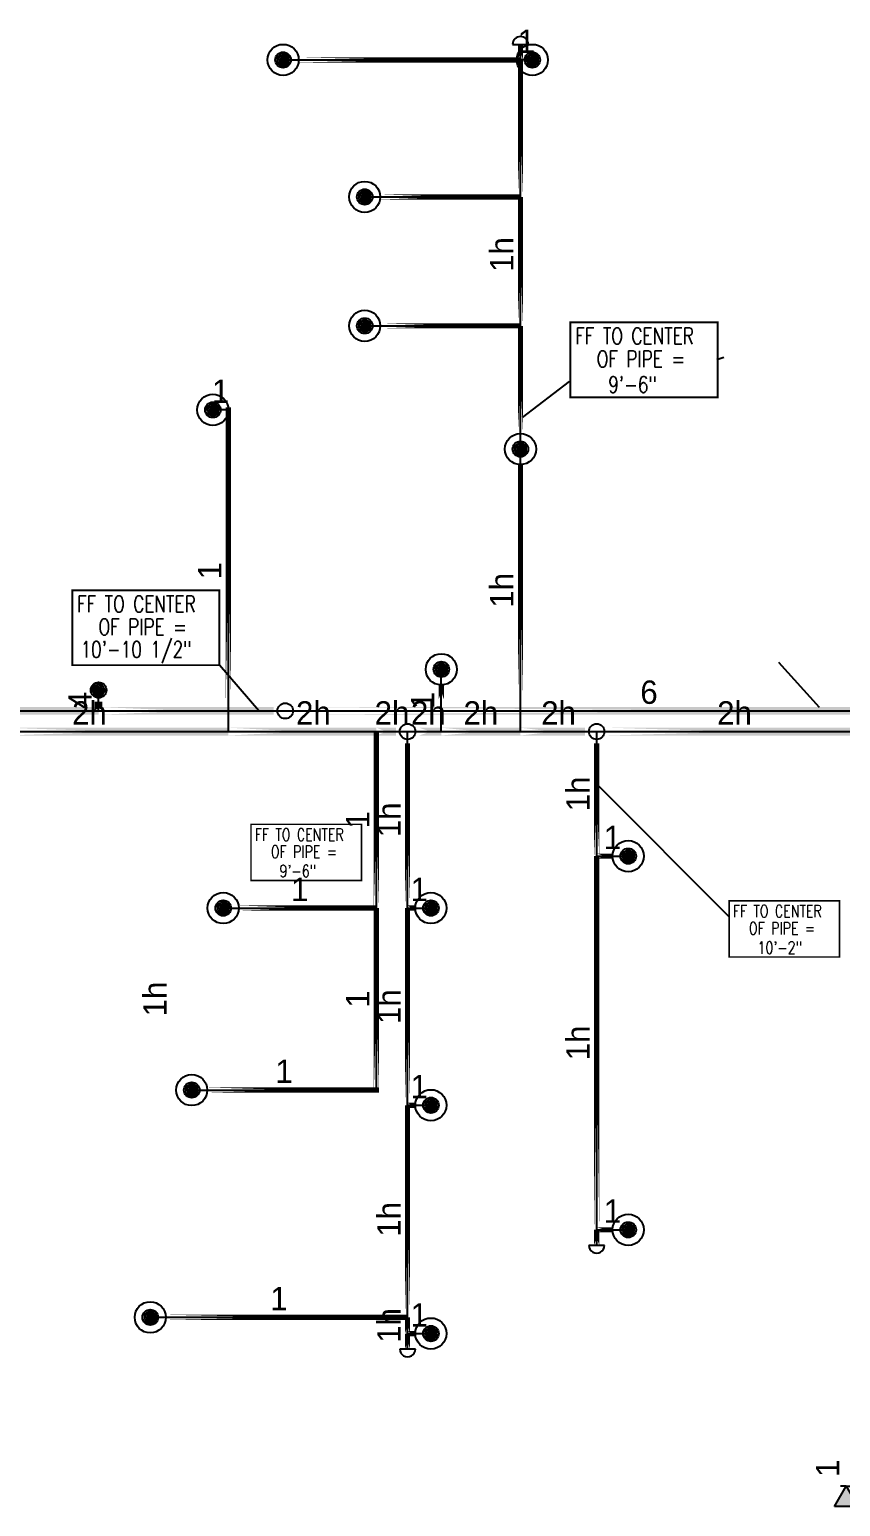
# Model space of a CAD drawing. Header units: inches. Extents: x -3368 to 19, y 7 to 1465.
# Drawn here: x -1723 to -1410, y 17 to 586 of the extents above; entities that cross this region are included whole.
import ezdxf
from ezdxf.enums import TextEntityAlignment as Align

# ---------------------------------------------------------------- set-up
doc = ezdxf.new("R2010")
doc.units = ezdxf.units.IN
doc.header["$MEASUREMENT"] = 0
for name, color, linetype in [('Coordination', 1, 'Continuous'), ('headdn', 7, 'Continuous'), ('PIPEBL', 4, 'Continuous'), ('pipemn', 6, 'Continuous'), ('PIPESPC', 7, 'Continuous'), ('spk-cap', 7, 'Continuous'), ('spk-pipedrop', 7, 'Continuous'), ('spk-piperise', 7, 'Continuous'), ('TIDYPIPE', 7, 'Continuous')]:
    doc.layers.add(name, color=color, linetype=linetype)
doc.styles.add('PDA1', font='ROMAND', dxfattribs={"width": 0.755})
doc.styles.add('PIPE', font='PIPE.SHX')

# ---------------------------------------------------------------- blocks, each defined once
blk = doc.blocks.new('dpend1')
for radius in [6, 3]:
    blk.add_circle((0, 0), radius)
for points in [[(0.01, 2.97), (-2.53, -1.59), (-2.62, 1.36)], [(0.01, 2.97), (-2.49, -1.59), (2.52, -1.59)], [(2.52, -1.59), (0.01, 2.97), (2.6, 1.47)], [(2.52, -1.59), (-2.53, -1.59), (0.01, -2.98)]]:
    blk.add_solid(points)
blk = doc.blocks.new('SIDE4')
for p, q in [((0, 0), (7.79, 4.5)), ((0, 0), (0, 2.24)), ((0, 0), (0, -2.24)), ((7.79, -4.5), (0, 0)), ((7.79, 4.5), (7.79, -4.5))]:
    blk.add_line(p, q)
blk.add_solid([(7.79, -4.5), (0, 0), (7.79, 4.5)])
at = {"style": 'PIPE', "width": 1.359757}
blk.add_text('A', height=4.28, rotation=360, dxfattribs=at).set_placement((0.95, 3.81), (4.28, 3.81), align=Align.FIT)
blk = doc.blocks.new('CAP')
blk.add_line((0, 3), (0, -3))
blk.add_arc((0, 0), 3, 270, 90)
blk = doc.blocks.new('PIPESPC')
at = {"layer": 'PIPESPC', "style": 'PIPE', "width": 0.9}
blk.add_attdef('SIZE', text='', height=9, dxfattribs=at).set_placement((0, 4.02), align=Align.CENTER)
at = {"layer": 'PIPESPC', "style": 'PIPE', "flags": 1}
blk.add_attdef('SCHED', (25.3, 3.89), '', height=9, dxfattribs=at)
blk = doc.blocks.new('drop')
blk.add_circle((0, 0), 3)
for points in [[(0.01, 2.97), (-2.53, -1.59), (-2.62, 1.36)], [(0.01, 2.97), (-2.49, -1.59), (2.52, -1.59)], [(2.52, -1.59), (0.01, 2.97), (2.6, 1.47)], [(2.52, -1.59), (-2.53, -1.59), (0.01, -2.98)]]:
    blk.add_solid(points)
blk = doc.blocks.new('rise')
blk.add_circle((0, 0), 3)
blk = doc.blocks.new('vbbb122222222222')
at = {"layer": 'Coordination'}
blk.add_line((6967.97, 3928.98), (6964.31, 3927.77), dxfattribs=at)
at = {"layer": 'Coordination', "const_width": 1}
blk.add_lwpolyline([(6889.15, 3947.05), (6889.15, 3908.56), (6964.72, 3908.56), (6964.72, 3947.05), (6889.15, 3947.05)], dxfattribs=at)
at = {"layer": 'Coordination', "style": 'PDA1', "width": 0.755}
for s, p in [('FF TO CENTER', (6891.66, 3935.82)), ('OF PIPE = ', (6902.67, 3924.02)), ('9\'-6"', (6908.57, 3910.87))]:
    blk.add_text(s, height=8.4, dxfattribs=at).set_placement(p)

msp = doc.modelspace()

# ---------------------------------------------------------------- linework, layer by layer
at = {"layer": 'Coordination', "color": 1}
for p, q in [((-1532.71, 436.74), (-1514.67, 450.65)), ((-1418.38, 325.02), (-1434.05, 342.32)), ((-1634.34, 323.74), (-1649.48, 341.34)), ((-1503.51, 294.78), (-1453.2, 244.5))]:
    msp.add_line(p, q, dxfattribs=at)
for points, const_width in [([(-1706.15, 370.21), (-1706.15, 341.34), (-1649.48, 341.34), (-1649.48, 370.21), (-1706.15, 370.21)], 0.75), ([(-1637.26, 280.01), (-1637.26, 258.36), (-1594.75, 258.36), (-1594.75, 280.01), (-1637.26, 280.01)], 0.562), ([(-1453.13, 250.5), (-1453.13, 228.85), (-1410.63, 228.85), (-1410.63, 250.5), (-1453.13, 250.5)], 0.562)]:
    msp.add_lwpolyline(points, dxfattribs=dict(at, const_width=const_width))
at = {"layer": 'PIPEBL', "color": 1}
for p, q in [((-1533.52, 574.62), (-1533.52, 580.62)), ((-1624.94, 574.62), (-1533.52, 574.62)), ((-1533.52, 521.81), (-1533.52, 574.62)), ((-1528.94, 574.62), (-1533.52, 574.62)), ((-1593.5, 521.81), (-1533.52, 521.81)), ((-1533.52, 472.13), (-1533.52, 521.81)), ((-1593.5, 472.13), (-1533.52, 472.13)), ((-1533.52, 424.63), (-1533.52, 472.13)), ((-1646, 439.74), (-1652, 439.74)), ((-1646, 315.74), (-1646, 439.74)), ((-1533.52, 315.74), (-1533.52, 424.63)), ((-1564, 315.74), (-1564, 339.74)), ((-1589, 247.74), (-1589, 315.74)), ((-1577, 247.74), (-1577, 315.74)), ((-1504.15, 267.74), (-1504.15, 315.74)), ((-1504.15, 123.74), (-1504.15, 267.74)), ((-1504.15, 267.74), (-1492, 267.74)), ((-1648, 247.74), (-1589, 247.74)), ((-1589, 177.6), (-1589, 247.74)), ((-1577, 171.74), (-1577, 247.74)), ((-1577, 247.74), (-1568, 247.74)), ((-1660.13, 177.6), (-1589, 177.6)), ((-1577, 90), (-1577, 171.74)), ((-1577, 171.74), (-1568, 171.74)), ((-1504.15, 123.74), (-1492, 123.74)), ((-1504.15, 117.74), (-1504.15, 123.74)), ((-1676.1, 90), (-1577, 90)), ((-1577, 83.74), (-1577, 90)), ((-1577, 83.74), (-1568, 83.74)), ((-1577, 77.74), (-1577, 83.74))]:
    msp.add_line(p, q, dxfattribs=at)
at = {"layer": 'pipemn', "color": 1}
for p, q in [((-1696, 323.74), (-1696, 331.74)), ((-2001.77, 323.74), (-1696, 323.74)), ((-1696, 323.74), (-1624.12, 323.74)), ((-1624.12, 323.74), (-1272, 323.74)), ((-1732, 315.74), (-1646, 315.74)), ((-1646, 315.74), (-1589, 315.74)), ((-1589, 315.74), (-1577, 315.74)), ((-1577, 315.74), (-1564, 315.74)), ((-1564, 315.74), (-1533.52, 315.74)), ((-1533.52, 315.74), (-1504.15, 315.74)), ((-1504.15, 315.74), (-1398, 315.74))]:
    msp.add_line(p, q, dxfattribs=at)
at = {"layer": 'TIDYPIPE', "color": 1}
for points, const_width in [([(-1533.52, 574.62), (-1533.52, 580.62)], 2), ([(-1618.94, 574.62), (-1533.52, 574.62)], 2), ([(-1533.52, 521.81), (-1533.52, 574.62)], 2), ([(-1587.5, 521.81), (-1533.52, 521.81)], 2), ([(-1533.52, 472.13), (-1533.52, 521.81)], 2), ([(-1587.5, 472.13), (-1533.52, 472.13)], 2), ([(-1533.52, 430.63), (-1533.52, 472.13)], 2), ([(-1646, 328.24), (-1646, 440.74)], 2), ([(-1533.52, 328.24), (-1533.52, 418.63)], 2), ([(-1564, 328.24), (-1564, 333.74)], 2), ([(-2001.77, 323.74), (-1696, 323.74)], 3), ([(-1696, 323.74), (-1696, 327.24)], 3), ([(-1696, 323.74), (-1628.62, 323.74)], 3), ([(-1619.62, 323.74), (-1270.5, 323.74)], 3), ([(-1732, 315.74), (-1646, 315.74)], 3), ([(-1646, 315.74), (-1589, 315.74)], 3), ([(-1589, 315.74), (-1581.5, 315.74)], 3), ([(-1589, 247.74), (-1589, 315.74)], 2), ([(-1572.5, 315.74), (-1564, 315.74)], 3), ([(-1564, 315.74), (-1533.52, 315.74)], 3), ([(-1533.52, 315.74), (-1508.65, 315.74)], 3), ([(-1499.65, 315.74), (-1398, 315.74)], 3), ([(-1577, 247.74), (-1577, 311.24)], 2), ([(-1504.15, 267.74), (-1504.15, 311.24)], 2), ([(-1504.15, 267.74), (-1498, 267.74)], 2), ([(-1504.15, 123.74), (-1504.15, 267.74)], 2), ([(-1642, 247.74), (-1589, 247.74)], 2), ([(-1589, 176.6), (-1589, 247.74)], 2), ([(-1577, 247.74), (-1574, 247.74)], 2), ([(-1577, 171.74), (-1577, 247.74)], 2), ([(-1654.13, 177.6), (-1588, 177.6)], 2), ([(-1577, 171.74), (-1574, 171.74)], 2), ([(-1577, 90), (-1577, 171.74)], 2), ([(-1504.15, 123.74), (-1498, 123.74)], 2), ([(-1504.15, 117.74), (-1504.15, 123.74)], 2), ([(-1670.1, 90), (-1577, 90)], 2), ([(-1577, 83.74), (-1577, 90)], 2), ([(-1577, 83.74), (-1574, 83.74)], 2), ([(-1577, 77.74), (-1577, 83.74)], 2)]:
    msp.add_lwpolyline(points, close=True, dxfattribs=dict(at, const_width=const_width))

# ---------------------------------------------------------------- block references
at = {"layer": 'Coordination', "color": 1, "xscale": 0.75, "yscale": 0.75, "zscale": 0.75}
msp.add_blockref('vbbb122222222222', (-6681.13, -2486.8), dxfattribs=at)
at = {"layer": 'headdn', "color": 1}
for p in [(-1624.94, 574.62), (-1528.94, 574.62), (-1593.5, 521.81), (-1593.5, 472.13), (-1652, 439.74), (-1533.52, 424.63), (-1564, 339.74), (-1492, 267.74), (-1648, 247.74), (-1568, 247.74), (-1660.13, 177.6), (-1568, 171.74), (-1492, 123.74), (-1676.1, 90), (-1568, 83.74)]:
    msp.add_blockref('dpend1', p, dxfattribs=at)
at = {"layer": 'headdn', "color": 1, "rotation": 270}
msp.add_blockref('SIDE4', (-1408, 24.9), dxfattribs=at)
at = {"layer": 'PIPESPC', "color": 1}
ref = msp.add_blockref('PIPESPC', (-1531.23, 574.62), dxfattribs=at)
ref.add_attrib('SIZE', '1', dxfattribs={"color": 0, "height": 9, "style": 'PIPE'}).set_placement((-1531.23, 574.62), align=Align.BOTTOM_CENTER)
ref = msp.add_blockref('PIPESPC', (-1533.52, 499.63), dxfattribs=dict(at, rotation=90))
ref.add_attrib('SIZE', '1h', dxfattribs={"color": 0, "height": 9, "rotation": 90, "style": 'PIPE'}).set_placement((-1533.52, 499.63), align=Align.BOTTOM_CENTER)
ref = msp.add_blockref('PIPESPC', (-1649, 439.74), dxfattribs=at)
ref.add_attrib('SIZE', '1', dxfattribs={"color": 0, "height": 9, "style": 'PIPE'}).set_placement((-1649, 439.74), align=Align.BOTTOM_CENTER)
ref = msp.add_blockref('PIPESPC', (-1646, 377.74), dxfattribs=dict(at, rotation=90))
ref.add_attrib('SIZE', '1', dxfattribs={"color": 0, "height": 9, "rotation": 90, "style": 'PIPE'}).set_placement((-1646, 377.74), align=Align.BOTTOM_CENTER)
ref = msp.add_blockref('PIPESPC', (-1533.52, 370.19), dxfattribs=dict(at, rotation=89.9999999999995))
ref.add_attrib('SIZE', '1h', dxfattribs={"color": 0, "height": 9, "rotation": 90, "style": 'PIPE'}).set_placement((-1533.52, 370.19), align=Align.BOTTOM_CENTER)
ref = msp.add_blockref('PIPESPC', (-1696, 327.74), dxfattribs=dict(at, rotation=90))
ref.add_attrib('SIZE', '4', dxfattribs={"color": 0, "height": 9, "rotation": 90, "style": 'PIPE'}).set_placement((-1696, 327.74), align=Align.BOTTOM_CENTER)
ref = msp.add_blockref('PIPESPC', (-1564, 327.74), dxfattribs=dict(at, rotation=90))
ref.add_attrib('SIZE', '1', dxfattribs={"color": 0, "height": 9, "rotation": 90, "style": 'PIPE'}).set_placement((-1564, 327.74), align=Align.BOTTOM_CENTER)
ref = msp.add_blockref('PIPESPC', (-1484, 323.74), dxfattribs=at)
ref.add_attrib('SIZE', '6', dxfattribs={"color": 0, "height": 9, "style": 'PIPE'}).set_placement((-1484, 323.74), align=Align.BOTTOM_CENTER)
ref = msp.add_blockref('PIPESPC', (-1699.53, 315.74), dxfattribs=at)
ref.add_attrib('SIZE', '2h', dxfattribs={"color": 0, "height": 9, "style": 'PIPE'}).set_placement((-1699.53, 315.74), align=Align.BOTTOM_CENTER)
ref = msp.add_blockref('PIPESPC', (-1613.27, 315.74), dxfattribs=at)
ref.add_attrib('SIZE', '2h', dxfattribs={"color": 0, "height": 9, "style": 'PIPE'}).set_placement((-1613.27, 315.74), align=Align.BOTTOM_CENTER)
ref = msp.add_blockref('PIPESPC', (-1583, 315.74), dxfattribs=at)
ref.add_attrib('SIZE', '2h', dxfattribs={"color": 0, "height": 9, "style": 'PIPE'}).set_placement((-1583, 315.74), align=Align.BOTTOM_CENTER)
ref = msp.add_blockref('PIPESPC', (-1569, 315.74), dxfattribs=at)
ref.add_attrib('SIZE', '2h', dxfattribs={"color": 0, "height": 9, "style": 'PIPE'}).set_placement((-1569, 315.74), align=Align.BOTTOM_CENTER)
ref = msp.add_blockref('PIPESPC', (-1548.76, 315.74), dxfattribs=at)
ref.add_attrib('SIZE', '2h', dxfattribs={"color": 0, "height": 9, "style": 'PIPE'}).set_placement((-1548.76, 315.74), align=Align.BOTTOM_CENTER)
ref = msp.add_blockref('PIPESPC', (-1518.83, 315.74), dxfattribs=at)
ref.add_attrib('SIZE', '2h', dxfattribs={"color": 0, "height": 9, "style": 'PIPE'}).set_placement((-1518.83, 315.74), align=Align.BOTTOM_CENTER)
ref = msp.add_blockref('PIPESPC', (-1451.07, 315.74), dxfattribs=at)
ref.add_attrib('SIZE', '2h', dxfattribs={"color": 0, "height": 9, "style": 'PIPE'}).set_placement((-1451.07, 315.74), align=Align.BOTTOM_CENTER)
ref = msp.add_blockref('PIPESPC', (-1504.15, 291.74), dxfattribs=dict(at, rotation=90))
ref.add_attrib('SIZE', '1h', dxfattribs={"color": 0, "height": 9, "rotation": 90, "style": 'PIPE'}).set_placement((-1504.15, 291.74), align=Align.BOTTOM_CENTER)
ref = msp.add_blockref('PIPESPC', (-1577, 281.74), dxfattribs=dict(at, rotation=90))
ref.add_attrib('SIZE', '1h', dxfattribs={"color": 0, "height": 9, "rotation": 90, "style": 'PIPE'}).set_placement((-1577, 281.74), align=Align.BOTTOM_CENTER)
ref = msp.add_blockref('PIPESPC', (-1589, 281.74), dxfattribs=dict(at, rotation=90))
ref.add_attrib('SIZE', '1', dxfattribs={"color": 0, "height": 9, "rotation": 90, "style": 'PIPE'}).set_placement((-1589, 281.74), align=Align.BOTTOM_CENTER)
ref = msp.add_blockref('PIPESPC', (-1498.07, 267.74), dxfattribs=at)
ref.add_attrib('SIZE', '1', dxfattribs={"color": 0, "height": 9, "style": 'PIPE'}).set_placement((-1498.07, 267.74), align=Align.BOTTOM_CENTER)
ref = msp.add_blockref('PIPESPC', (-1618.5, 247.74), dxfattribs=at)
ref.add_attrib('SIZE', '1', dxfattribs={"color": 0, "height": 9, "style": 'PIPE'}).set_placement((-1618.5, 247.74), align=Align.BOTTOM_CENTER)
ref = msp.add_blockref('PIPESPC', (-1572.5, 247.74), dxfattribs=at)
ref.add_attrib('SIZE', '1', dxfattribs={"color": 0, "height": 9, "style": 'PIPE'}).set_placement((-1572.5, 247.74), align=Align.BOTTOM_CENTER)
ref = msp.add_blockref('PIPESPC', (-1667.07, 212.67), dxfattribs=dict(at, rotation=90))
ref.add_attrib('SIZE', '1h', dxfattribs={"color": 0, "height": 9, "rotation": 90, "style": 'PIPE'}).set_placement((-1667.07, 212.67), align=Align.BOTTOM_CENTER)
ref = msp.add_blockref('PIPESPC', (-1589, 212.67), dxfattribs=dict(at, rotation=89.99999999999926))
ref.add_attrib('SIZE', '1', dxfattribs={"color": 0, "height": 9, "rotation": 90, "style": 'PIPE'}).set_placement((-1589, 212.67), align=Align.BOTTOM_CENTER)
ref = msp.add_blockref('PIPESPC', (-1577, 209.74), dxfattribs=dict(at, rotation=90))
ref.add_attrib('SIZE', '1h', dxfattribs={"color": 0, "height": 9, "rotation": 90, "style": 'PIPE'}).set_placement((-1577, 209.74), align=Align.BOTTOM_CENTER)
ref = msp.add_blockref('PIPESPC', (-1504.15, 195.74), dxfattribs=dict(at, rotation=90))
ref.add_attrib('SIZE', '1h', dxfattribs={"color": 0, "height": 9, "rotation": 90, "style": 'PIPE'}).set_placement((-1504.15, 195.74), align=Align.BOTTOM_CENTER)
ref = msp.add_blockref('PIPESPC', (-1624.57, 177.6), dxfattribs=at)
ref.add_attrib('SIZE', '1', dxfattribs={"color": 0, "height": 9, "style": 'PIPE'}).set_placement((-1624.57, 177.6), align=Align.BOTTOM_CENTER)
ref = msp.add_blockref('PIPESPC', (-1572.5, 171.74), dxfattribs=at)
ref.add_attrib('SIZE', '1', dxfattribs={"color": 0, "height": 9, "style": 'PIPE'}).set_placement((-1572.5, 171.74), align=Align.BOTTOM_CENTER)
ref = msp.add_blockref('PIPESPC', (-1577, 127.74), dxfattribs=dict(at, rotation=90))
ref.add_attrib('SIZE', '1h', dxfattribs={"color": 0, "height": 9, "rotation": 90, "style": 'PIPE'}).set_placement((-1577, 127.74), align=Align.BOTTOM_CENTER)
ref = msp.add_blockref('PIPESPC', (-1498.07, 123.74), dxfattribs=at)
ref.add_attrib('SIZE', '1', dxfattribs={"color": 0, "height": 9, "style": 'PIPE'}).set_placement((-1498.07, 123.74), align=Align.BOTTOM_CENTER)
ref = msp.add_blockref('PIPESPC', (-1626.55, 90), dxfattribs=at)
ref.add_attrib('SIZE', '1', dxfattribs={"color": 0, "height": 9, "style": 'PIPE'}).set_placement((-1626.55, 90), align=Align.BOTTOM_CENTER)
ref = msp.add_blockref('PIPESPC', (-1577, 86.87), dxfattribs=dict(at, rotation=90))
ref.add_attrib('SIZE', '1h', dxfattribs={"color": 0, "height": 9, "rotation": 90, "style": 'PIPE'}).set_placement((-1577, 86.87), align=Align.BOTTOM_CENTER)
ref = msp.add_blockref('PIPESPC', (-1572.5, 83.74), dxfattribs=at)
ref.add_attrib('SIZE', '1', dxfattribs={"color": 0, "height": 9, "style": 'PIPE'}).set_placement((-1572.5, 83.74), align=Align.BOTTOM_CENTER)
ref = msp.add_blockref('PIPESPC', (-1408, 31.85), dxfattribs=dict(at, rotation=90))
ref.add_attrib('SIZE', '1', dxfattribs={"color": 0, "height": 9, "rotation": 90, "style": 'PIPE'}).set_placement((-1408, 31.85), align=Align.BOTTOM_CENTER)
at = {"layer": 'spk-cap', "color": 1}
for p, rotation in [((-1533.52, 580.62), 90.00000000002773), ((-1504.15, 117.74), 270.0000000000834), ((-1577, 77.74), 270.0000000000834)]:
    msp.add_blockref('CAP', p, dxfattribs=dict(at, rotation=rotation))
at = {"layer": 'spk-pipedrop', "color": 1, "rotation": 270.0000000000834}
msp.add_blockref('drop', (-1696, 331.74), dxfattribs=at)
at = {"layer": 'spk-piperise', "color": 1}
for p, rotation in [((-1624.12, 323.74), 180.0000000000556), ((-1577, 315.74), 180.0000000000576), ((-1504.15, 315.74), 180.0000000000556)]:
    msp.add_blockref('rise', p, dxfattribs=dict(at, rotation=rotation))

# ---------------------------------------------------------------- texts
at = {"layer": 'Coordination', "color": 1, "style": 'PDA1', "width": 0.755}
for s, height, p in [('FF TO CENTER', 6.3, (-1704.27, 361.79)), ('OF PIPE = ', 6.3, (-1696.02, 352.94)), ('10\'-10 1/2"', 6.3, (-1702.96, 344.26)), ('FF TO CENTER', 4.725, (-1635.85, 273.7)), ('OF PIPE = ', 4.725, (-1629.66, 267.06)), ('9\'-6"', 4.725, (-1626.33, 259.66)), ('FF TO CENTER', 4.725, (-1451.72, 244.19)), ('OF PIPE = ', 4.725, (-1445.53, 237.55)), ('10\'-2"', 4.725, (-1442.21, 230.15))]:
    msp.add_text(s, height=height, dxfattribs=at).set_placement(p)

doc.saveas('drawing.dxf')
